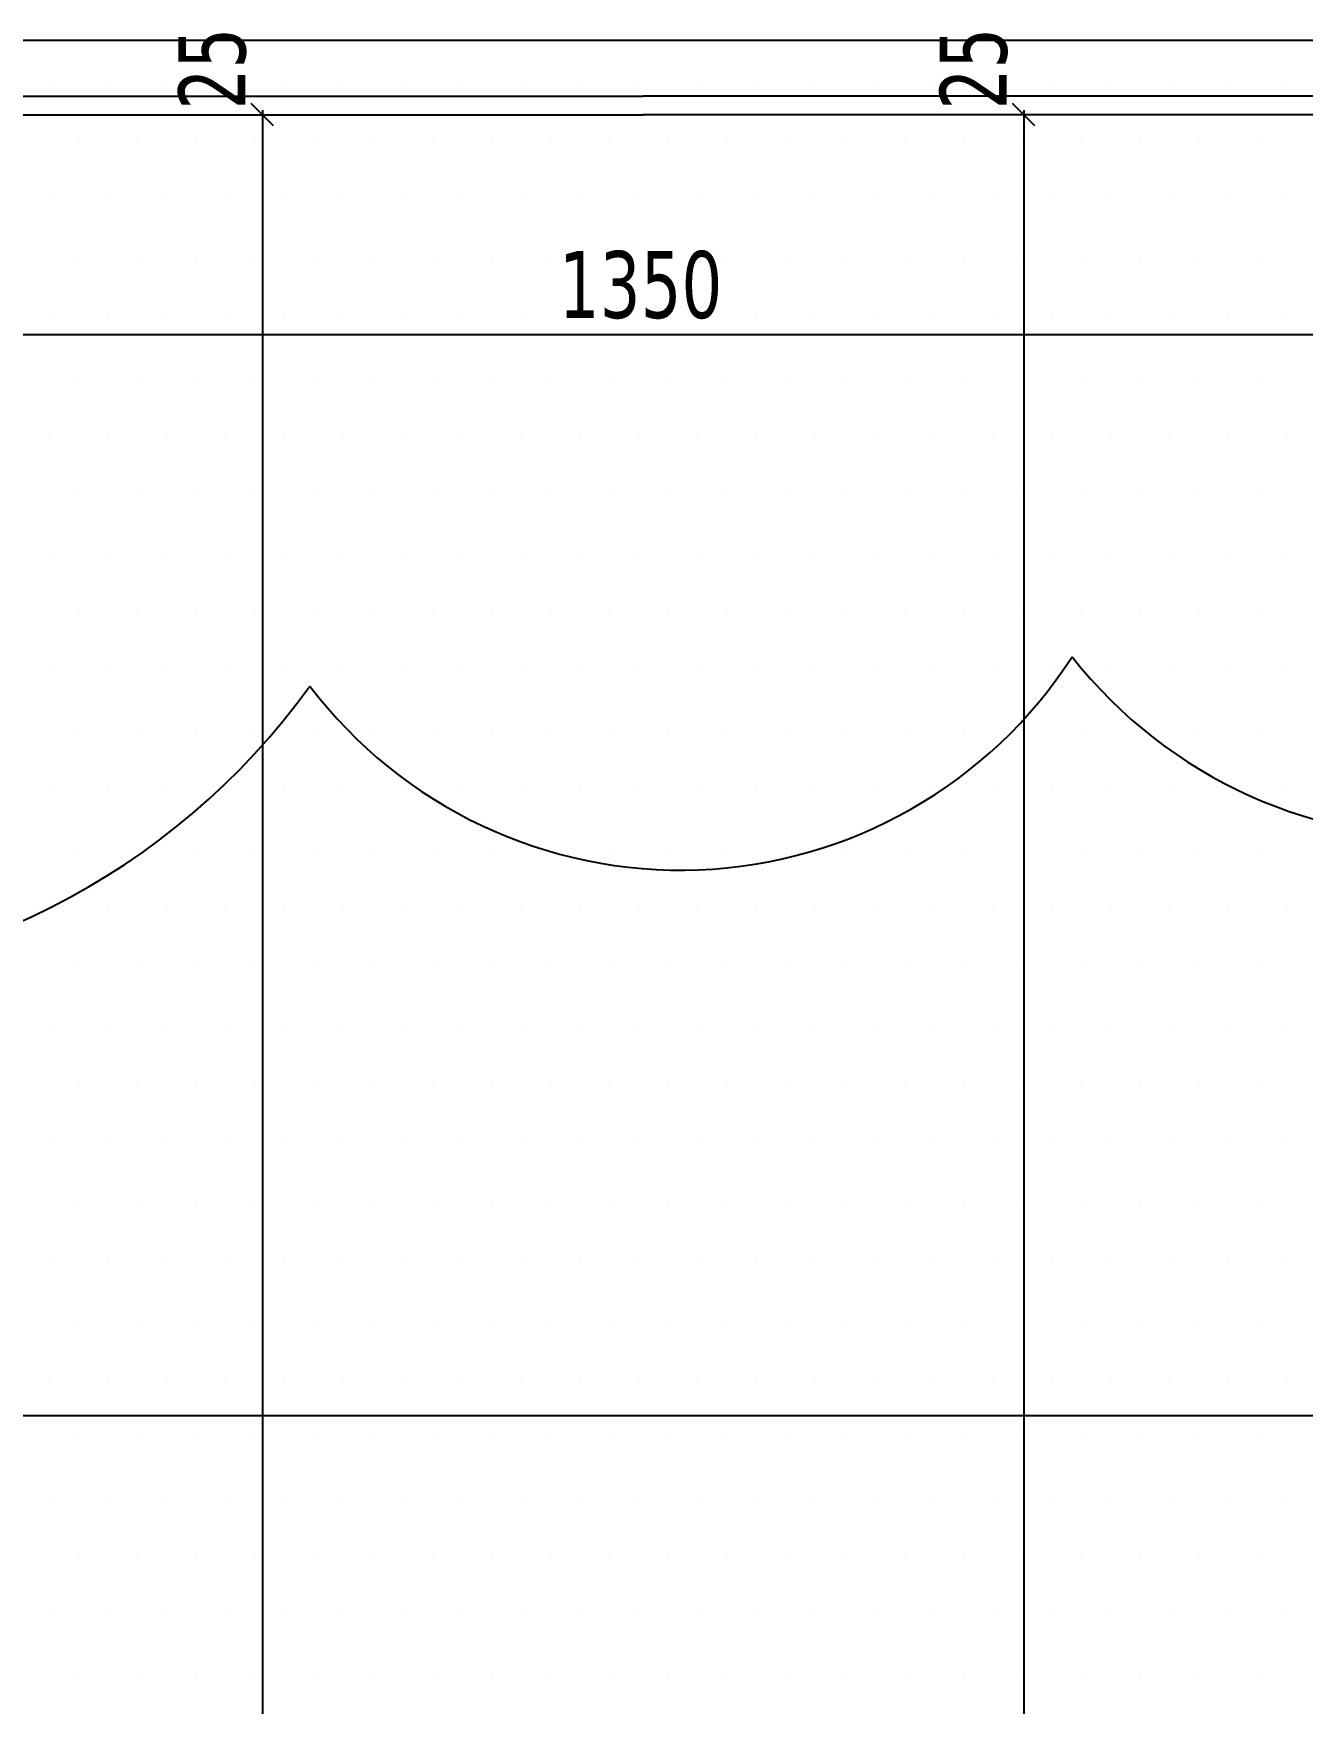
# Model space of a CAD drawing. Header units: millimetres. Extents: x 43168.9 to 43194.6, y -25545.1 to -25543.4.
# Drawn here: x 43176.5531 to 43176.6214, y -25543.9994 to -25543.9095 of the extents above; entities that cross this region are included whole.
import ezdxf

# ---------------------------------------------------------------- set-up
doc = ezdxf.new("R2010")
doc.units = ezdxf.units.MM
doc.header["$LTSCALE"] = 200
doc.linetypes.add('DASHDOT2', pattern=[0.5, 0.25, -0.125, 0, -0.125])
for name, color, linetype in [('aks_sgh', 5, 'DASHDOT2'), ('cam_sgh', 1, 'Continuous'), ('olcudis_sgh', 185, 'Continuous'), ('olcuic_sgh', 183, 'Continuous'), ('tarama-zemin_sgh', 197, 'Continuous')]:
    doc.layers.add(name, color=color, linetype=linetype)
doc.styles.add('dim', font='VERDANA.TTF', dxfattribs={"width": 0.7})

msp = doc.modelspace()

# ---------------------------------------------------------------- linework, layer by layer
at = {"color": 0, "linetype": 'ByBlock', "lineweight": -2}
for p, q in [((43176.565997, -25543.91451), (43176.564797, -25543.91331)), ((43176.565997, -25543.91451), (43176.564797, -25543.91331)), ((43176.606961, -25543.91451), (43176.605761, -25543.91331)), ((43176.606961, -25543.91451), (43176.605761, -25543.91331))]:
    msp.add_line(p, q, dxfattribs=at)
for p, q in [((43176.608965, -25543.943077), (43176.608965, -25543.943077)), ((43176.567952, -25543.944654), (43176.567952, -25543.944654))]:
    msp.add_line(p, q)
for centre, radius, start, end in [((43176.629038, -25543.92726), 0.025556, 218.23792, 328.23792), ((43176.587907, -25543.929507), 0.025052, 217.20141, 327.20141), ((43176.53668, -25543.92217), 0.038516, 214.28421, 324.28421)]:
    msp.add_arc(centre, radius, start, end)
at = {"layer": 'aks_sgh'}
for p, q in [((43176.98688, -25543.90991), (43176.184878, -25543.90991)), ((43176.98688, -25543.983919), (43176.184878, -25543.983919))]:
    msp.add_line(p, q, dxfattribs=at)
at = {"layer": 'cam_sgh'}
for p, q in [((43176.449879, -25543.91291), (43176.585879, -25543.91291)), ((43176.721879, -25543.91291), (43176.585879, -25543.91291)), ((43176.450879, -25543.91391), (43176.585879, -25543.91391)), ((43176.720879, -25543.91391), (43176.585879, -25543.91391))]:
    msp.add_line(p, q, dxfattribs=at)
at = {"layer": 'olcudis_sgh'}
msp.add_line((43176.721129, -25543.925757), (43176.450629, -25543.925757), dxfattribs=at)
at = {"layer": 'olcuic_sgh'}
for p, q in [((43176.565397, -25543.91366), (43176.565397, -25544.465169)), ((43176.606361, -25543.91366), (43176.606361, -25544.465169)), ((43176.557956, -25543.91391), (43176.566397, -25543.91391)), ((43176.557956, -25543.91391), (43176.566397, -25543.91391)), ((43176.565397, -25543.91391), (43176.565397, -25543.91511)), ((43176.613802, -25543.91391), (43176.605361, -25543.91391)), ((43176.613802, -25543.91391), (43176.605361, -25543.91391)), ((43176.606361, -25543.91391), (43176.606361, -25543.91511))]:
    msp.add_line(p, q, dxfattribs=at)
at = {"layer": 'tarama-zemin_sgh'}
for p, q in [((43176.5539, -25543.9121), (43176.5539, -25543.9121)), ((43176.557075, -25543.9121), (43176.557075, -25543.9121)), ((43176.56025, -25543.9121), (43176.56025, -25543.9121)), ((43176.563425, -25543.9121), (43176.563425, -25543.9121)), ((43176.5666, -25543.9121), (43176.5666, -25543.9121)), ((43176.569775, -25543.9121), (43176.569775, -25543.9121)), ((43176.57295, -25543.9121), (43176.57295, -25543.9121)), ((43176.576125, -25543.9121), (43176.576125, -25543.9121)), ((43176.5793, -25543.9121), (43176.5793, -25543.9121)), ((43176.582475, -25543.9121), (43176.582475, -25543.9121)), ((43176.58565, -25543.9121), (43176.58565, -25543.9121)), ((43176.588825, -25543.9121), (43176.588825, -25543.9121)), ((43176.592, -25543.9121), (43176.592, -25543.9121)), ((43176.595175, -25543.9121), (43176.595175, -25543.9121)), ((43176.59835, -25543.9121), (43176.59835, -25543.9121)), ((43176.601525, -25543.9121), (43176.601525, -25543.9121)), ((43176.6047, -25543.9121), (43176.6047, -25543.9121)), ((43176.607875, -25543.9121), (43176.607875, -25543.9121)), ((43176.61105, -25543.9121), (43176.61105, -25543.9121)), ((43176.614225, -25543.9121), (43176.614225, -25543.9121)), ((43176.6174, -25543.9121), (43176.6174, -25543.9121)), ((43176.620575, -25543.9121), (43176.620575, -25543.9121)), ((43176.555487, -25543.915275), (43176.555487, -25543.915275)), ((43176.558662, -25543.915275), (43176.558662, -25543.915275)), ((43176.561837, -25543.915275), (43176.561837, -25543.915275)), ((43176.565012, -25543.915275), (43176.565012, -25543.915275)), ((43176.568187, -25543.915275), (43176.568187, -25543.915275)), ((43176.571362, -25543.915275), (43176.571362, -25543.915275)), ((43176.574537, -25543.915275), (43176.574537, -25543.915275)), ((43176.577712, -25543.915275), (43176.577712, -25543.915275)), ((43176.580887, -25543.915275), (43176.580887, -25543.915275)), ((43176.584062, -25543.915275), (43176.584062, -25543.915275)), ((43176.587237, -25543.915275), (43176.587237, -25543.915275)), ((43176.590412, -25543.915275), (43176.590412, -25543.915275)), ((43176.593587, -25543.915275), (43176.593587, -25543.915275)), ((43176.596762, -25543.915275), (43176.596762, -25543.915275)), ((43176.599937, -25543.915275), (43176.599937, -25543.915275)), ((43176.603112, -25543.915275), (43176.603112, -25543.915275)), ((43176.606287, -25543.915275), (43176.606287, -25543.915275)), ((43176.609462, -25543.915275), (43176.609462, -25543.915275)), ((43176.612637, -25543.915275), (43176.612637, -25543.915275)), ((43176.615812, -25543.915275), (43176.615812, -25543.915275)), ((43176.618987, -25543.915275), (43176.618987, -25543.915275)), ((43176.5539, -25543.91845), (43176.5539, -25543.91845)), ((43176.557075, -25543.91845), (43176.557075, -25543.91845)), ((43176.56025, -25543.91845), (43176.56025, -25543.91845)), ((43176.563425, -25543.91845), (43176.563425, -25543.91845)), ((43176.5666, -25543.91845), (43176.5666, -25543.91845)), ((43176.569775, -25543.91845), (43176.569775, -25543.91845)), ((43176.57295, -25543.91845), (43176.57295, -25543.91845)), ((43176.576125, -25543.91845), (43176.576125, -25543.91845)), ((43176.5793, -25543.91845), (43176.5793, -25543.91845)), ((43176.582475, -25543.91845), (43176.582475, -25543.91845)), ((43176.58565, -25543.91845), (43176.58565, -25543.91845)), ((43176.588825, -25543.91845), (43176.588825, -25543.91845)), ((43176.592, -25543.91845), (43176.592, -25543.91845)), ((43176.595175, -25543.91845), (43176.595175, -25543.91845)), ((43176.59835, -25543.91845), (43176.59835, -25543.91845)), ((43176.601525, -25543.91845), (43176.601525, -25543.91845)), ((43176.6047, -25543.91845), (43176.6047, -25543.91845)), ((43176.607875, -25543.91845), (43176.607875, -25543.91845)), ((43176.61105, -25543.91845), (43176.61105, -25543.91845)), ((43176.614225, -25543.91845), (43176.614225, -25543.91845)), ((43176.6174, -25543.91845), (43176.6174, -25543.91845)), ((43176.620575, -25543.91845), (43176.620575, -25543.91845)), ((43176.555487, -25543.921625), (43176.555487, -25543.921625)), ((43176.558662, -25543.921625), (43176.558662, -25543.921625)), ((43176.561837, -25543.921625), (43176.561837, -25543.921625)), ((43176.565012, -25543.921625), (43176.565012, -25543.921625)), ((43176.568187, -25543.921625), (43176.568187, -25543.921625)), ((43176.571362, -25543.921625), (43176.571362, -25543.921625)), ((43176.574537, -25543.921625), (43176.574537, -25543.921625)), ((43176.577712, -25543.921625), (43176.577712, -25543.921625)), ((43176.580887, -25543.921625), (43176.580887, -25543.921625)), ((43176.584062, -25543.921625), (43176.584062, -25543.921625)), ((43176.587237, -25543.921625), (43176.587237, -25543.921625)), ((43176.590412, -25543.921625), (43176.590412, -25543.921625)), ((43176.593587, -25543.921625), (43176.593587, -25543.921625)), ((43176.596762, -25543.921625), (43176.596762, -25543.921625)), ((43176.599937, -25543.921625), (43176.599937, -25543.921625)), ((43176.603112, -25543.921625), (43176.603112, -25543.921625)), ((43176.606287, -25543.921625), (43176.606287, -25543.921625)), ((43176.609462, -25543.921625), (43176.609462, -25543.921625)), ((43176.612637, -25543.921625), (43176.612637, -25543.921625)), ((43176.615812, -25543.921625), (43176.615812, -25543.921625)), ((43176.618987, -25543.921625), (43176.618987, -25543.921625)), ((43176.5539, -25543.9248), (43176.5539, -25543.9248)), ((43176.557075, -25543.9248), (43176.557075, -25543.9248)), ((43176.56025, -25543.9248), (43176.56025, -25543.9248)), ((43176.563425, -25543.9248), (43176.563425, -25543.9248)), ((43176.5666, -25543.9248), (43176.5666, -25543.9248)), ((43176.569775, -25543.9248), (43176.569775, -25543.9248)), ((43176.57295, -25543.9248), (43176.57295, -25543.9248)), ((43176.576125, -25543.9248), (43176.576125, -25543.9248)), ((43176.5793, -25543.9248), (43176.5793, -25543.9248)), ((43176.582475, -25543.9248), (43176.582475, -25543.9248)), ((43176.58565, -25543.9248), (43176.58565, -25543.9248)), ((43176.588825, -25543.9248), (43176.588825, -25543.9248)), ((43176.592, -25543.9248), (43176.592, -25543.9248)), ((43176.595175, -25543.9248), (43176.595175, -25543.9248)), ((43176.59835, -25543.9248), (43176.59835, -25543.9248)), ((43176.601525, -25543.9248), (43176.601525, -25543.9248)), ((43176.6047, -25543.9248), (43176.6047, -25543.9248)), ((43176.607875, -25543.9248), (43176.607875, -25543.9248)), ((43176.61105, -25543.9248), (43176.61105, -25543.9248)), ((43176.614225, -25543.9248), (43176.614225, -25543.9248)), ((43176.6174, -25543.9248), (43176.6174, -25543.9248)), ((43176.620575, -25543.9248), (43176.620575, -25543.9248)), ((43176.555487, -25543.927975), (43176.555487, -25543.927975)), ((43176.558662, -25543.927975), (43176.558662, -25543.927975)), ((43176.561837, -25543.927975), (43176.561837, -25543.927975)), ((43176.565012, -25543.927975), (43176.565012, -25543.927975)), ((43176.568187, -25543.927975), (43176.568187, -25543.927975)), ((43176.571362, -25543.927975), (43176.571362, -25543.927975)), ((43176.574537, -25543.927975), (43176.574537, -25543.927975)), ((43176.577712, -25543.927975), (43176.577712, -25543.927975)), ((43176.580887, -25543.927975), (43176.580887, -25543.927975)), ((43176.584062, -25543.927975), (43176.584062, -25543.927975)), ((43176.587237, -25543.927975), (43176.587237, -25543.927975)), ((43176.590412, -25543.927975), (43176.590412, -25543.927975)), ((43176.593587, -25543.927975), (43176.593587, -25543.927975)), ((43176.596762, -25543.927975), (43176.596762, -25543.927975)), ((43176.599937, -25543.927975), (43176.599937, -25543.927975)), ((43176.603112, -25543.927975), (43176.603112, -25543.927975)), ((43176.606287, -25543.927975), (43176.606287, -25543.927975)), ((43176.609462, -25543.927975), (43176.609462, -25543.927975)), ((43176.612637, -25543.927975), (43176.612637, -25543.927975)), ((43176.615812, -25543.927975), (43176.615812, -25543.927975)), ((43176.618987, -25543.927975), (43176.618987, -25543.927975)), ((43176.5539, -25543.93115), (43176.5539, -25543.93115)), ((43176.557075, -25543.93115), (43176.557075, -25543.93115)), ((43176.56025, -25543.93115), (43176.56025, -25543.93115)), ((43176.563425, -25543.93115), (43176.563425, -25543.93115)), ((43176.5666, -25543.93115), (43176.5666, -25543.93115)), ((43176.569775, -25543.93115), (43176.569775, -25543.93115)), ((43176.57295, -25543.93115), (43176.57295, -25543.93115)), ((43176.576125, -25543.93115), (43176.576125, -25543.93115)), ((43176.5793, -25543.93115), (43176.5793, -25543.93115)), ((43176.582475, -25543.93115), (43176.582475, -25543.93115)), ((43176.58565, -25543.93115), (43176.58565, -25543.93115)), ((43176.588825, -25543.93115), (43176.588825, -25543.93115)), ((43176.592, -25543.93115), (43176.592, -25543.93115)), ((43176.595175, -25543.93115), (43176.595175, -25543.93115)), ((43176.59835, -25543.93115), (43176.59835, -25543.93115)), ((43176.601525, -25543.93115), (43176.601525, -25543.93115)), ((43176.6047, -25543.93115), (43176.6047, -25543.93115)), ((43176.607875, -25543.93115), (43176.607875, -25543.93115)), ((43176.61105, -25543.93115), (43176.61105, -25543.93115)), ((43176.614225, -25543.93115), (43176.614225, -25543.93115)), ((43176.6174, -25543.93115), (43176.6174, -25543.93115)), ((43176.620575, -25543.93115), (43176.620575, -25543.93115)), ((43176.555487, -25543.934325), (43176.555487, -25543.934325)), ((43176.558662, -25543.934325), (43176.558662, -25543.934325)), ((43176.561837, -25543.934325), (43176.561837, -25543.934325)), ((43176.565012, -25543.934325), (43176.565012, -25543.934325)), ((43176.568187, -25543.934325), (43176.568187, -25543.934325)), ((43176.571362, -25543.934325), (43176.571362, -25543.934325)), ((43176.574537, -25543.934325), (43176.574537, -25543.934325)), ((43176.577712, -25543.934325), (43176.577712, -25543.934325)), ((43176.580887, -25543.934325), (43176.580887, -25543.934325)), ((43176.584062, -25543.934325), (43176.584062, -25543.934325)), ((43176.587237, -25543.934325), (43176.587237, -25543.934325)), ((43176.590412, -25543.934325), (43176.590412, -25543.934325)), ((43176.593587, -25543.934325), (43176.593587, -25543.934325)), ((43176.596762, -25543.934325), (43176.596762, -25543.934325)), ((43176.599937, -25543.934325), (43176.599937, -25543.934325)), ((43176.603112, -25543.934325), (43176.603112, -25543.934325)), ((43176.606287, -25543.934325), (43176.606287, -25543.934325)), ((43176.609462, -25543.934325), (43176.609462, -25543.934325)), ((43176.612637, -25543.934325), (43176.612637, -25543.934325)), ((43176.615812, -25543.934325), (43176.615812, -25543.934325)), ((43176.618987, -25543.934325), (43176.618987, -25543.934325)), ((43176.5539, -25543.9375), (43176.5539, -25543.9375)), ((43176.557075, -25543.9375), (43176.557075, -25543.9375)), ((43176.56025, -25543.9375), (43176.56025, -25543.9375)), ((43176.563425, -25543.9375), (43176.563425, -25543.9375)), ((43176.5666, -25543.9375), (43176.5666, -25543.9375)), ((43176.569775, -25543.9375), (43176.569775, -25543.9375)), ((43176.57295, -25543.9375), (43176.57295, -25543.9375)), ((43176.576125, -25543.9375), (43176.576125, -25543.9375)), ((43176.5793, -25543.9375), (43176.5793, -25543.9375)), ((43176.582475, -25543.9375), (43176.582475, -25543.9375)), ((43176.58565, -25543.9375), (43176.58565, -25543.9375)), ((43176.588825, -25543.9375), (43176.588825, -25543.9375)), ((43176.592, -25543.9375), (43176.592, -25543.9375)), ((43176.595175, -25543.9375), (43176.595175, -25543.9375)), ((43176.59835, -25543.9375), (43176.59835, -25543.9375)), ((43176.601525, -25543.9375), (43176.601525, -25543.9375)), ((43176.6047, -25543.9375), (43176.6047, -25543.9375)), ((43176.607875, -25543.9375), (43176.607875, -25543.9375)), ((43176.61105, -25543.9375), (43176.61105, -25543.9375)), ((43176.614225, -25543.9375), (43176.614225, -25543.9375)), ((43176.6174, -25543.9375), (43176.6174, -25543.9375)), ((43176.620575, -25543.9375), (43176.620575, -25543.9375)), ((43176.555487, -25543.940675), (43176.555487, -25543.940675)), ((43176.558662, -25543.940675), (43176.558662, -25543.940675)), ((43176.561837, -25543.940675), (43176.561837, -25543.940675)), ((43176.565012, -25543.940675), (43176.565012, -25543.940675)), ((43176.568187, -25543.940675), (43176.568187, -25543.940675)), ((43176.571362, -25543.940675), (43176.571362, -25543.940675)), ((43176.574537, -25543.940675), (43176.574537, -25543.940675)), ((43176.577712, -25543.940675), (43176.577712, -25543.940675)), ((43176.580887, -25543.940675), (43176.580887, -25543.940675)), ((43176.584062, -25543.940675), (43176.584062, -25543.940675)), ((43176.587237, -25543.940675), (43176.587237, -25543.940675)), ((43176.590412, -25543.940675), (43176.590412, -25543.940675)), ((43176.593587, -25543.940675), (43176.593587, -25543.940675)), ((43176.596762, -25543.940675), (43176.596762, -25543.940675)), ((43176.599937, -25543.940675), (43176.599937, -25543.940675)), ((43176.603112, -25543.940675), (43176.603112, -25543.940675)), ((43176.606287, -25543.940675), (43176.606287, -25543.940675)), ((43176.609462, -25543.940675), (43176.609462, -25543.940675)), ((43176.612637, -25543.940675), (43176.612637, -25543.940675)), ((43176.615812, -25543.940675), (43176.615812, -25543.940675)), ((43176.618987, -25543.940675), (43176.618987, -25543.940675)), ((43176.5539, -25543.94385), (43176.5539, -25543.94385)), ((43176.557075, -25543.94385), (43176.557075, -25543.94385)), ((43176.56025, -25543.94385), (43176.56025, -25543.94385)), ((43176.563425, -25543.94385), (43176.563425, -25543.94385)), ((43176.5666, -25543.94385), (43176.5666, -25543.94385)), ((43176.569775, -25543.94385), (43176.569775, -25543.94385)), ((43176.57295, -25543.94385), (43176.57295, -25543.94385)), ((43176.576125, -25543.94385), (43176.576125, -25543.94385)), ((43176.5793, -25543.94385), (43176.5793, -25543.94385)), ((43176.582475, -25543.94385), (43176.582475, -25543.94385)), ((43176.58565, -25543.94385), (43176.58565, -25543.94385)), ((43176.588825, -25543.94385), (43176.588825, -25543.94385)), ((43176.592, -25543.94385), (43176.592, -25543.94385)), ((43176.595175, -25543.94385), (43176.595175, -25543.94385)), ((43176.59835, -25543.94385), (43176.59835, -25543.94385)), ((43176.601525, -25543.94385), (43176.601525, -25543.94385)), ((43176.6047, -25543.94385), (43176.6047, -25543.94385)), ((43176.607875, -25543.94385), (43176.607875, -25543.94385)), ((43176.61105, -25543.94385), (43176.61105, -25543.94385)), ((43176.614225, -25543.94385), (43176.614225, -25543.94385)), ((43176.6174, -25543.94385), (43176.6174, -25543.94385)), ((43176.620575, -25543.94385), (43176.620575, -25543.94385)), ((43176.555487, -25543.947025), (43176.555487, -25543.947025)), ((43176.558662, -25543.947025), (43176.558662, -25543.947025)), ((43176.561837, -25543.947025), (43176.561837, -25543.947025)), ((43176.565012, -25543.947025), (43176.565012, -25543.947025)), ((43176.568187, -25543.947025), (43176.568187, -25543.947025)), ((43176.571362, -25543.947025), (43176.571362, -25543.947025)), ((43176.574537, -25543.947025), (43176.574537, -25543.947025)), ((43176.577712, -25543.947025), (43176.577712, -25543.947025)), ((43176.580887, -25543.947025), (43176.580887, -25543.947025)), ((43176.584062, -25543.947025), (43176.584062, -25543.947025)), ((43176.587237, -25543.947025), (43176.587237, -25543.947025)), ((43176.590412, -25543.947025), (43176.590412, -25543.947025)), ((43176.593587, -25543.947025), (43176.593587, -25543.947025)), ((43176.596762, -25543.947025), (43176.596762, -25543.947025)), ((43176.599937, -25543.947025), (43176.599937, -25543.947025)), ((43176.603112, -25543.947025), (43176.603112, -25543.947025)), ((43176.606287, -25543.947025), (43176.606287, -25543.947025)), ((43176.609462, -25543.947025), (43176.609462, -25543.947025)), ((43176.612637, -25543.947025), (43176.612637, -25543.947025)), ((43176.615812, -25543.947025), (43176.615812, -25543.947025)), ((43176.618987, -25543.947025), (43176.618987, -25543.947025)), ((43176.5539, -25543.9502), (43176.5539, -25543.9502)), ((43176.557075, -25543.9502), (43176.557075, -25543.9502)), ((43176.56025, -25543.9502), (43176.56025, -25543.9502)), ((43176.563425, -25543.9502), (43176.563425, -25543.9502)), ((43176.5666, -25543.9502), (43176.5666, -25543.9502)), ((43176.569775, -25543.9502), (43176.569775, -25543.9502)), ((43176.57295, -25543.9502), (43176.57295, -25543.9502)), ((43176.576125, -25543.9502), (43176.576125, -25543.9502)), ((43176.5793, -25543.9502), (43176.5793, -25543.9502)), ((43176.582475, -25543.9502), (43176.582475, -25543.9502)), ((43176.58565, -25543.9502), (43176.58565, -25543.9502)), ((43176.588825, -25543.9502), (43176.588825, -25543.9502)), ((43176.592, -25543.9502), (43176.592, -25543.9502)), ((43176.595175, -25543.9502), (43176.595175, -25543.9502)), ((43176.59835, -25543.9502), (43176.59835, -25543.9502)), ((43176.601525, -25543.9502), (43176.601525, -25543.9502)), ((43176.6047, -25543.9502), (43176.6047, -25543.9502)), ((43176.607875, -25543.9502), (43176.607875, -25543.9502)), ((43176.61105, -25543.9502), (43176.61105, -25543.9502)), ((43176.614225, -25543.9502), (43176.614225, -25543.9502)), ((43176.6174, -25543.9502), (43176.6174, -25543.9502)), ((43176.620575, -25543.9502), (43176.620575, -25543.9502)), ((43176.555487, -25543.953375), (43176.555487, -25543.953375)), ((43176.558662, -25543.953375), (43176.558662, -25543.953375)), ((43176.561837, -25543.953375), (43176.561837, -25543.953375)), ((43176.565012, -25543.953375), (43176.565012, -25543.953375)), ((43176.568187, -25543.953375), (43176.568187, -25543.953375)), ((43176.571362, -25543.953375), (43176.571362, -25543.953375)), ((43176.574537, -25543.953375), (43176.574537, -25543.953375)), ((43176.577712, -25543.953375), (43176.577712, -25543.953375)), ((43176.580887, -25543.953375), (43176.580887, -25543.953375)), ((43176.584062, -25543.953375), (43176.584062, -25543.953375)), ((43176.587237, -25543.953375), (43176.587237, -25543.953375)), ((43176.590412, -25543.953375), (43176.590412, -25543.953375)), ((43176.593587, -25543.953375), (43176.593587, -25543.953375)), ((43176.596762, -25543.953375), (43176.596762, -25543.953375)), ((43176.599937, -25543.953375), (43176.599937, -25543.953375)), ((43176.603112, -25543.953375), (43176.603112, -25543.953375)), ((43176.606287, -25543.953375), (43176.606287, -25543.953375)), ((43176.609462, -25543.953375), (43176.609462, -25543.953375)), ((43176.612637, -25543.953375), (43176.612637, -25543.953375)), ((43176.615812, -25543.953375), (43176.615812, -25543.953375)), ((43176.618987, -25543.953375), (43176.618987, -25543.953375)), ((43176.5539, -25543.95655), (43176.5539, -25543.95655)), ((43176.557075, -25543.95655), (43176.557075, -25543.95655)), ((43176.56025, -25543.95655), (43176.56025, -25543.95655)), ((43176.563425, -25543.95655), (43176.563425, -25543.95655)), ((43176.5666, -25543.95655), (43176.5666, -25543.95655)), ((43176.569775, -25543.95655), (43176.569775, -25543.95655)), ((43176.57295, -25543.95655), (43176.57295, -25543.95655)), ((43176.576125, -25543.95655), (43176.576125, -25543.95655)), ((43176.5793, -25543.95655), (43176.5793, -25543.95655)), ((43176.582475, -25543.95655), (43176.582475, -25543.95655)), ((43176.58565, -25543.95655), (43176.58565, -25543.95655)), ((43176.588825, -25543.95655), (43176.588825, -25543.95655)), ((43176.592, -25543.95655), (43176.592, -25543.95655)), ((43176.595175, -25543.95655), (43176.595175, -25543.95655)), ((43176.59835, -25543.95655), (43176.59835, -25543.95655)), ((43176.601525, -25543.95655), (43176.601525, -25543.95655)), ((43176.6047, -25543.95655), (43176.6047, -25543.95655)), ((43176.607875, -25543.95655), (43176.607875, -25543.95655)), ((43176.61105, -25543.95655), (43176.61105, -25543.95655)), ((43176.614225, -25543.95655), (43176.614225, -25543.95655)), ((43176.6174, -25543.95655), (43176.6174, -25543.95655)), ((43176.620575, -25543.95655), (43176.620575, -25543.95655)), ((43176.555487, -25543.959725), (43176.555487, -25543.959725)), ((43176.558662, -25543.959725), (43176.558662, -25543.959725)), ((43176.561837, -25543.959725), (43176.561837, -25543.959725)), ((43176.565012, -25543.959725), (43176.565012, -25543.959725)), ((43176.568187, -25543.959725), (43176.568187, -25543.959725)), ((43176.571362, -25543.959725), (43176.571362, -25543.959725)), ((43176.574537, -25543.959725), (43176.574537, -25543.959725)), ((43176.577712, -25543.959725), (43176.577712, -25543.959725)), ((43176.580887, -25543.959725), (43176.580887, -25543.959725)), ((43176.584062, -25543.959725), (43176.584062, -25543.959725)), ((43176.587237, -25543.959725), (43176.587237, -25543.959725)), ((43176.590412, -25543.959725), (43176.590412, -25543.959725)), ((43176.593587, -25543.959725), (43176.593587, -25543.959725)), ((43176.596762, -25543.959725), (43176.596762, -25543.959725)), ((43176.599937, -25543.959725), (43176.599937, -25543.959725)), ((43176.603112, -25543.959725), (43176.603112, -25543.959725)), ((43176.606287, -25543.959725), (43176.606287, -25543.959725)), ((43176.609462, -25543.959725), (43176.609462, -25543.959725)), ((43176.612637, -25543.959725), (43176.612637, -25543.959725)), ((43176.615812, -25543.959725), (43176.615812, -25543.959725)), ((43176.618987, -25543.959725), (43176.618987, -25543.959725)), ((43176.5539, -25543.9629), (43176.5539, -25543.9629)), ((43176.557075, -25543.9629), (43176.557075, -25543.9629)), ((43176.56025, -25543.9629), (43176.56025, -25543.9629)), ((43176.563425, -25543.9629), (43176.563425, -25543.9629)), ((43176.5666, -25543.9629), (43176.5666, -25543.9629)), ((43176.569775, -25543.9629), (43176.569775, -25543.9629)), ((43176.57295, -25543.9629), (43176.57295, -25543.9629)), ((43176.576125, -25543.9629), (43176.576125, -25543.9629)), ((43176.5793, -25543.9629), (43176.5793, -25543.9629)), ((43176.582475, -25543.9629), (43176.582475, -25543.9629)), ((43176.58565, -25543.9629), (43176.58565, -25543.9629)), ((43176.588825, -25543.9629), (43176.588825, -25543.9629)), ((43176.592, -25543.9629), (43176.592, -25543.9629)), ((43176.595175, -25543.9629), (43176.595175, -25543.9629)), ((43176.59835, -25543.9629), (43176.59835, -25543.9629)), ((43176.601525, -25543.9629), (43176.601525, -25543.9629)), ((43176.6047, -25543.9629), (43176.6047, -25543.9629)), ((43176.607875, -25543.9629), (43176.607875, -25543.9629)), ((43176.61105, -25543.9629), (43176.61105, -25543.9629)), ((43176.614225, -25543.9629), (43176.614225, -25543.9629)), ((43176.6174, -25543.9629), (43176.6174, -25543.9629)), ((43176.620575, -25543.9629), (43176.620575, -25543.9629)), ((43176.555487, -25543.966075), (43176.555487, -25543.966075)), ((43176.558662, -25543.966075), (43176.558662, -25543.966075)), ((43176.561837, -25543.966075), (43176.561837, -25543.966075)), ((43176.565012, -25543.966075), (43176.565012, -25543.966075)), ((43176.568187, -25543.966075), (43176.568187, -25543.966075)), ((43176.571362, -25543.966075), (43176.571362, -25543.966075)), ((43176.574537, -25543.966075), (43176.574537, -25543.966075)), ((43176.577712, -25543.966075), (43176.577712, -25543.966075)), ((43176.580887, -25543.966075), (43176.580887, -25543.966075)), ((43176.584062, -25543.966075), (43176.584062, -25543.966075)), ((43176.587237, -25543.966075), (43176.587237, -25543.966075)), ((43176.590412, -25543.966075), (43176.590412, -25543.966075)), ((43176.593587, -25543.966075), (43176.593587, -25543.966075)), ((43176.596762, -25543.966075), (43176.596762, -25543.966075)), ((43176.599937, -25543.966075), (43176.599937, -25543.966075)), ((43176.603112, -25543.966075), (43176.603112, -25543.966075)), ((43176.606287, -25543.966075), (43176.606287, -25543.966075)), ((43176.609462, -25543.966075), (43176.609462, -25543.966075)), ((43176.612637, -25543.966075), (43176.612637, -25543.966075)), ((43176.615812, -25543.966075), (43176.615812, -25543.966075)), ((43176.618987, -25543.966075), (43176.618987, -25543.966075)), ((43176.5539, -25543.96925), (43176.5539, -25543.96925)), ((43176.557075, -25543.96925), (43176.557075, -25543.96925)), ((43176.56025, -25543.96925), (43176.56025, -25543.96925)), ((43176.563425, -25543.96925), (43176.563425, -25543.96925)), ((43176.5666, -25543.96925), (43176.5666, -25543.96925)), ((43176.569775, -25543.96925), (43176.569775, -25543.96925)), ((43176.57295, -25543.96925), (43176.57295, -25543.96925)), ((43176.576125, -25543.96925), (43176.576125, -25543.96925)), ((43176.5793, -25543.96925), (43176.5793, -25543.96925)), ((43176.582475, -25543.96925), (43176.582475, -25543.96925)), ((43176.58565, -25543.96925), (43176.58565, -25543.96925)), ((43176.588825, -25543.96925), (43176.588825, -25543.96925)), ((43176.592, -25543.96925), (43176.592, -25543.96925)), ((43176.595175, -25543.96925), (43176.595175, -25543.96925)), ((43176.59835, -25543.96925), (43176.59835, -25543.96925)), ((43176.601525, -25543.96925), (43176.601525, -25543.96925)), ((43176.6047, -25543.96925), (43176.6047, -25543.96925)), ((43176.607875, -25543.96925), (43176.607875, -25543.96925)), ((43176.61105, -25543.96925), (43176.61105, -25543.96925)), ((43176.614225, -25543.96925), (43176.614225, -25543.96925)), ((43176.6174, -25543.96925), (43176.6174, -25543.96925)), ((43176.620575, -25543.96925), (43176.620575, -25543.96925)), ((43176.555487, -25543.972425), (43176.555487, -25543.972425)), ((43176.558662, -25543.972425), (43176.558662, -25543.972425)), ((43176.561837, -25543.972425), (43176.561837, -25543.972425)), ((43176.565012, -25543.972425), (43176.565012, -25543.972425)), ((43176.568187, -25543.972425), (43176.568187, -25543.972425)), ((43176.571362, -25543.972425), (43176.571362, -25543.972425)), ((43176.574537, -25543.972425), (43176.574537, -25543.972425)), ((43176.577712, -25543.972425), (43176.577712, -25543.972425)), ((43176.580887, -25543.972425), (43176.580887, -25543.972425)), ((43176.584062, -25543.972425), (43176.584062, -25543.972425)), ((43176.587237, -25543.972425), (43176.587237, -25543.972425)), ((43176.590412, -25543.972425), (43176.590412, -25543.972425)), ((43176.593587, -25543.972425), (43176.593587, -25543.972425)), ((43176.596762, -25543.972425), (43176.596762, -25543.972425)), ((43176.599937, -25543.972425), (43176.599937, -25543.972425)), ((43176.603112, -25543.972425), (43176.603112, -25543.972425)), ((43176.606287, -25543.972425), (43176.606287, -25543.972425)), ((43176.609462, -25543.972425), (43176.609462, -25543.972425)), ((43176.612637, -25543.972425), (43176.612637, -25543.972425)), ((43176.615812, -25543.972425), (43176.615812, -25543.972425)), ((43176.618987, -25543.972425), (43176.618987, -25543.972425)), ((43176.5539, -25543.9756), (43176.5539, -25543.9756)), ((43176.557075, -25543.9756), (43176.557075, -25543.9756)), ((43176.56025, -25543.9756), (43176.56025, -25543.9756)), ((43176.563425, -25543.9756), (43176.563425, -25543.9756)), ((43176.5666, -25543.9756), (43176.5666, -25543.9756)), ((43176.569775, -25543.9756), (43176.569775, -25543.9756)), ((43176.57295, -25543.9756), (43176.57295, -25543.9756)), ((43176.576125, -25543.9756), (43176.576125, -25543.9756)), ((43176.5793, -25543.9756), (43176.5793, -25543.9756)), ((43176.582475, -25543.9756), (43176.582475, -25543.9756)), ((43176.58565, -25543.9756), (43176.58565, -25543.9756)), ((43176.588825, -25543.9756), (43176.588825, -25543.9756)), ((43176.592, -25543.9756), (43176.592, -25543.9756)), ((43176.595175, -25543.9756), (43176.595175, -25543.9756)), ((43176.59835, -25543.9756), (43176.59835, -25543.9756)), ((43176.601525, -25543.9756), (43176.601525, -25543.9756)), ((43176.6047, -25543.9756), (43176.6047, -25543.9756)), ((43176.607875, -25543.9756), (43176.607875, -25543.9756)), ((43176.61105, -25543.9756), (43176.61105, -25543.9756)), ((43176.614225, -25543.9756), (43176.614225, -25543.9756)), ((43176.6174, -25543.9756), (43176.6174, -25543.9756)), ((43176.620575, -25543.9756), (43176.620575, -25543.9756)), ((43176.555487, -25543.978775), (43176.555487, -25543.978775)), ((43176.558662, -25543.978775), (43176.558662, -25543.978775)), ((43176.561837, -25543.978775), (43176.561837, -25543.978775)), ((43176.565012, -25543.978775), (43176.565012, -25543.978775)), ((43176.568187, -25543.978775), (43176.568187, -25543.978775)), ((43176.571362, -25543.978775), (43176.571362, -25543.978775)), ((43176.574537, -25543.978775), (43176.574537, -25543.978775)), ((43176.577712, -25543.978775), (43176.577712, -25543.978775)), ((43176.580887, -25543.978775), (43176.580887, -25543.978775)), ((43176.584062, -25543.978775), (43176.584062, -25543.978775)), ((43176.587237, -25543.978775), (43176.587237, -25543.978775)), ((43176.590412, -25543.978775), (43176.590412, -25543.978775)), ((43176.593587, -25543.978775), (43176.593587, -25543.978775)), ((43176.596762, -25543.978775), (43176.596762, -25543.978775)), ((43176.599937, -25543.978775), (43176.599937, -25543.978775)), ((43176.603112, -25543.978775), (43176.603112, -25543.978775)), ((43176.606287, -25543.978775), (43176.606287, -25543.978775)), ((43176.609462, -25543.978775), (43176.609462, -25543.978775)), ((43176.612637, -25543.978775), (43176.612637, -25543.978775)), ((43176.615812, -25543.978775), (43176.615812, -25543.978775)), ((43176.618987, -25543.978775), (43176.618987, -25543.978775)), ((43176.5539, -25543.98195), (43176.5539, -25543.98195)), ((43176.557075, -25543.98195), (43176.557075, -25543.98195)), ((43176.56025, -25543.98195), (43176.56025, -25543.98195)), ((43176.563425, -25543.98195), (43176.563425, -25543.98195)), ((43176.5666, -25543.98195), (43176.5666, -25543.98195)), ((43176.569775, -25543.98195), (43176.569775, -25543.98195)), ((43176.57295, -25543.98195), (43176.57295, -25543.98195)), ((43176.576125, -25543.98195), (43176.576125, -25543.98195)), ((43176.5793, -25543.98195), (43176.5793, -25543.98195)), ((43176.582475, -25543.98195), (43176.582475, -25543.98195)), ((43176.58565, -25543.98195), (43176.58565, -25543.98195)), ((43176.588825, -25543.98195), (43176.588825, -25543.98195)), ((43176.592, -25543.98195), (43176.592, -25543.98195)), ((43176.595175, -25543.98195), (43176.595175, -25543.98195)), ((43176.59835, -25543.98195), (43176.59835, -25543.98195)), ((43176.601525, -25543.98195), (43176.601525, -25543.98195)), ((43176.6047, -25543.98195), (43176.6047, -25543.98195)), ((43176.607875, -25543.98195), (43176.607875, -25543.98195)), ((43176.61105, -25543.98195), (43176.61105, -25543.98195)), ((43176.614225, -25543.98195), (43176.614225, -25543.98195)), ((43176.6174, -25543.98195), (43176.6174, -25543.98195)), ((43176.620575, -25543.98195), (43176.620575, -25543.98195)), ((43176.555487, -25543.985125), (43176.555487, -25543.985125)), ((43176.558662, -25543.985125), (43176.558662, -25543.985125)), ((43176.561837, -25543.985125), (43176.561837, -25543.985125)), ((43176.565012, -25543.985125), (43176.565012, -25543.985125)), ((43176.568187, -25543.985125), (43176.568187, -25543.985125)), ((43176.571362, -25543.985125), (43176.571362, -25543.985125)), ((43176.574537, -25543.985125), (43176.574537, -25543.985125)), ((43176.577712, -25543.985125), (43176.577712, -25543.985125)), ((43176.580887, -25543.985125), (43176.580887, -25543.985125)), ((43176.584062, -25543.985125), (43176.584062, -25543.985125)), ((43176.587237, -25543.985125), (43176.587237, -25543.985125)), ((43176.590412, -25543.985125), (43176.590412, -25543.985125)), ((43176.593587, -25543.985125), (43176.593587, -25543.985125)), ((43176.596762, -25543.985125), (43176.596762, -25543.985125)), ((43176.599937, -25543.985125), (43176.599937, -25543.985125)), ((43176.603112, -25543.985125), (43176.603112, -25543.985125)), ((43176.606287, -25543.985125), (43176.606287, -25543.985125)), ((43176.609462, -25543.985125), (43176.609462, -25543.985125)), ((43176.612637, -25543.985125), (43176.612637, -25543.985125)), ((43176.615812, -25543.985125), (43176.615812, -25543.985125)), ((43176.618987, -25543.985125), (43176.618987, -25543.985125)), ((43176.5539, -25543.9883), (43176.5539, -25543.9883)), ((43176.557075, -25543.9883), (43176.557075, -25543.9883)), ((43176.56025, -25543.9883), (43176.56025, -25543.9883)), ((43176.563425, -25543.9883), (43176.563425, -25543.9883)), ((43176.5666, -25543.9883), (43176.5666, -25543.9883)), ((43176.569775, -25543.9883), (43176.569775, -25543.9883)), ((43176.57295, -25543.9883), (43176.57295, -25543.9883)), ((43176.576125, -25543.9883), (43176.576125, -25543.9883)), ((43176.5793, -25543.9883), (43176.5793, -25543.9883)), ((43176.582475, -25543.9883), (43176.582475, -25543.9883)), ((43176.58565, -25543.9883), (43176.58565, -25543.9883)), ((43176.588825, -25543.9883), (43176.588825, -25543.9883)), ((43176.592, -25543.9883), (43176.592, -25543.9883)), ((43176.595175, -25543.9883), (43176.595175, -25543.9883)), ((43176.59835, -25543.9883), (43176.59835, -25543.9883)), ((43176.601525, -25543.9883), (43176.601525, -25543.9883)), ((43176.6047, -25543.9883), (43176.6047, -25543.9883)), ((43176.607875, -25543.9883), (43176.607875, -25543.9883)), ((43176.61105, -25543.9883), (43176.61105, -25543.9883)), ((43176.614225, -25543.9883), (43176.614225, -25543.9883)), ((43176.6174, -25543.9883), (43176.6174, -25543.9883)), ((43176.620575, -25543.9883), (43176.620575, -25543.9883)), ((43176.555487, -25543.991475), (43176.555487, -25543.991475)), ((43176.558662, -25543.991475), (43176.558662, -25543.991475)), ((43176.561837, -25543.991475), (43176.561837, -25543.991475)), ((43176.565012, -25543.991475), (43176.565012, -25543.991475)), ((43176.568187, -25543.991475), (43176.568187, -25543.991475)), ((43176.571362, -25543.991475), (43176.571362, -25543.991475)), ((43176.574537, -25543.991475), (43176.574537, -25543.991475)), ((43176.577712, -25543.991475), (43176.577712, -25543.991475)), ((43176.580887, -25543.991475), (43176.580887, -25543.991475)), ((43176.584062, -25543.991475), (43176.584062, -25543.991475)), ((43176.587237, -25543.991475), (43176.587237, -25543.991475)), ((43176.590412, -25543.991475), (43176.590412, -25543.991475)), ((43176.593587, -25543.991475), (43176.593587, -25543.991475)), ((43176.596762, -25543.991475), (43176.596762, -25543.991475)), ((43176.599937, -25543.991475), (43176.599937, -25543.991475)), ((43176.603112, -25543.991475), (43176.603112, -25543.991475)), ((43176.606287, -25543.991475), (43176.606287, -25543.991475)), ((43176.609462, -25543.991475), (43176.609462, -25543.991475)), ((43176.612637, -25543.991475), (43176.612637, -25543.991475)), ((43176.615812, -25543.991475), (43176.615812, -25543.991475)), ((43176.618987, -25543.991475), (43176.618987, -25543.991475)), ((43176.5539, -25543.99465), (43176.5539, -25543.99465)), ((43176.557075, -25543.99465), (43176.557075, -25543.99465)), ((43176.56025, -25543.99465), (43176.56025, -25543.99465)), ((43176.563425, -25543.99465), (43176.563425, -25543.99465)), ((43176.5666, -25543.99465), (43176.5666, -25543.99465)), ((43176.569775, -25543.99465), (43176.569775, -25543.99465)), ((43176.57295, -25543.99465), (43176.57295, -25543.99465)), ((43176.576125, -25543.99465), (43176.576125, -25543.99465)), ((43176.5793, -25543.99465), (43176.5793, -25543.99465)), ((43176.582475, -25543.99465), (43176.582475, -25543.99465)), ((43176.58565, -25543.99465), (43176.58565, -25543.99465)), ((43176.588825, -25543.99465), (43176.588825, -25543.99465)), ((43176.592, -25543.99465), (43176.592, -25543.99465)), ((43176.595175, -25543.99465), (43176.595175, -25543.99465)), ((43176.59835, -25543.99465), (43176.59835, -25543.99465)), ((43176.601525, -25543.99465), (43176.601525, -25543.99465)), ((43176.6047, -25543.99465), (43176.6047, -25543.99465)), ((43176.607875, -25543.99465), (43176.607875, -25543.99465)), ((43176.61105, -25543.99465), (43176.61105, -25543.99465)), ((43176.614225, -25543.99465), (43176.614225, -25543.99465)), ((43176.6174, -25543.99465), (43176.6174, -25543.99465)), ((43176.620575, -25543.99465), (43176.620575, -25543.99465)), ((43176.555487, -25543.997825), (43176.555487, -25543.997825)), ((43176.558662, -25543.997825), (43176.558662, -25543.997825)), ((43176.561837, -25543.997825), (43176.561837, -25543.997825)), ((43176.565012, -25543.997825), (43176.565012, -25543.997825)), ((43176.568187, -25543.997825), (43176.568187, -25543.997825)), ((43176.571362, -25543.997825), (43176.571362, -25543.997825)), ((43176.574537, -25543.997825), (43176.574537, -25543.997825)), ((43176.577712, -25543.997825), (43176.577712, -25543.997825)), ((43176.580887, -25543.997825), (43176.580887, -25543.997825)), ((43176.584062, -25543.997825), (43176.584062, -25543.997825)), ((43176.587237, -25543.997825), (43176.587237, -25543.997825)), ((43176.590412, -25543.997825), (43176.590412, -25543.997825)), ((43176.593587, -25543.997825), (43176.593587, -25543.997825)), ((43176.596762, -25543.997825), (43176.596762, -25543.997825)), ((43176.599937, -25543.997825), (43176.599937, -25543.997825)), ((43176.603112, -25543.997825), (43176.603112, -25543.997825)), ((43176.606287, -25543.997825), (43176.606287, -25543.997825)), ((43176.609462, -25543.997825), (43176.609462, -25543.997825)), ((43176.612637, -25543.997825), (43176.612637, -25543.997825)), ((43176.615812, -25543.997825), (43176.615812, -25543.997825)), ((43176.618987, -25543.997825), (43176.618987, -25543.997825))]:
    msp.add_line(p, q, dxfattribs=at)

# ---------------------------------------------------------------- texts
at = {"layer": 'olcudis_sgh', "color": 2, "style": 'dim', "width": 0.7}
msp.add_text('1350', height=0.0036, dxfattribs=at).set_placement((43176.581351, -25543.924844))
at = {"layer": 'olcuic_sgh', "color": 2, "style": 'dim', "width": 0.7}
for p in [(43176.564484, -25543.913627), (43176.605449, -25543.913627)]:
    msp.add_text('25', height=0.0036, rotation=90, dxfattribs=at).set_placement(p)

doc.saveas('drawing.dxf')
